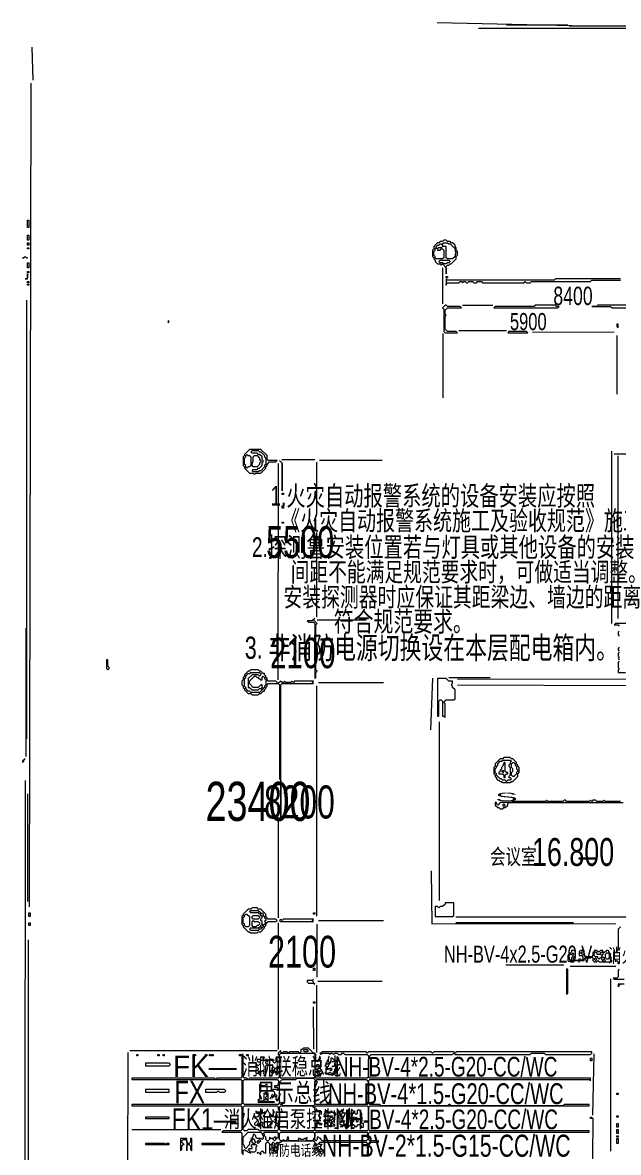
# Model space of a CAD drawing. Extents: x 10 to 1971, y 11 to 1392.
# Drawn here: x 15 to 490, y 473 to 1375 of the extents above; entities that cross this region are included whole.
import ezdxf

# ---------------------------------------------------------------- set-up
doc = ezdxf.new("R2010")
doc.units = 0
for name, color, linetype, lineweight in [('OCR_TEXT', 6, 'Continuous', 0), ('TRACE_CURVE', 6, 'Continuous', 0), ('TRACE_STRAIGHT', 5, 'Continuous', 0), ('TRACE_TEXT_SYMBOL', 6, 'Continuous', 0)]:
    doc.layers.add(name, color=color, linetype=linetype, lineweight=lineweight)
doc.styles.add('wqy-unicode', font='wqy-unicode.lff')

msp = doc.modelspace()

# ---------------------------------------------------------------- linework, layer by layer
at = {"layer": 'TRACE_CURVE', "color": 6}
for points in [[(544, 1149), (474, 1149), (473, 1148), (469, 1148), (484, 1148), (485, 1147), (534, 1147)], [(492, 653), (490, 651), (490, 635), (489, 634), (489, 633), (488, 632), (487, 633), (487, 634), (487, 627), (488, 626), (488, 625), (489, 626), (490, 625), (490, 624), (491, 623)], [(491, 619), (490, 618), (490, 613), (489, 612), (486, 612), (487, 611), (495, 611)], [(495, 607), (490, 607), (490, 605), (492, 607)], [(239, 556), (238, 555), (237, 555), (237, 553), (236, 552), (235, 553), (228, 553), (227, 552), (226, 553), (223, 553), (222, 552), (221, 553), (221, 554), (219, 552), (219, 551), (220, 550), (220, 546), (219, 545), (218, 546), (218, 547), (217, 548), (217, 545), (216, 544), (215, 545), (215, 547), (213, 547), (212, 548), (212, 535), (213, 534), (214, 534), (214, 535), (216, 537), (217, 536), (217, 535), (218, 535), (219, 536), (220, 535), (220, 533), (219, 532), (196, 532), (195, 531), (194, 532), (192, 532), (191, 533), (191, 551), (190, 551), (190, 533), (189, 532), (170, 532), (169, 531), (168, 532), (102, 532), (102, 531), (189, 531), (190, 530), (190, 512), (189, 511), (102, 511), (102, 510), (189, 510), (190, 509), (190, 491), (189, 490), (175, 490)], [(269, 551), (270, 552), (271, 552), (272, 551), (290, 551), (291, 550), (291, 533), (290, 532), (249, 532), (248, 533), (249, 534), (253, 534), (253, 535), (254, 536), (254, 538), (252, 540), (253, 541), (253, 545), (252, 546), (252, 547), (253, 548), (252, 548), (251, 547), (251, 546), (250, 545), (249, 546), (249, 551), (248, 552), (247, 552), (243, 556), (239, 556)], [(291, 488), (292, 489), (467, 489), (467, 490), (292, 490), (291, 491), (291, 509), (292, 510), (467, 510), (467, 511), (447, 511), (446, 510), (357, 510), (356, 511), (355, 511), (354, 510), (301, 510), (300, 511), (292, 511), (291, 512), (291, 530), (292, 531), (467, 531), (468, 530), (468, 532), (292, 532), (291, 533), (291, 547), (292, 548), (292, 550), (293, 551), (358, 551), (359, 552), (360, 551), (420, 551), (421, 552), (431, 552), (432, 551), (468, 551), (469, 552), (469, 553), (361, 553), (360, 552), (359, 553), (343, 553), (342, 552), (341, 553), (291, 553), (290, 552), (289, 553), (254, 553), (253, 552), (252, 552), (253, 551), (254, 552), (259, 552), (260, 551), (261, 552), (262, 552), (263, 551), (264, 552), (266, 552), (267, 551), (269, 551)], [(175, 490), (174, 489), (189, 489), (190, 488), (190, 472)], [(291, 470), (291, 480), (292, 481), (299, 481), (299, 482), (292, 482), (291, 483), (291, 488)], [(209, 472), (209, 480), (210, 481), (211, 481), (212, 480), (212, 472)], [(214, 472), (216, 474), (217, 473), (218, 473), (218, 474), (219, 475), (219, 478), (220, 479), (219, 480), (220, 481), (221, 481), (222, 482), (247, 482), (248, 481), (248, 472)], [(254, 472), (255, 473), (255, 474), (253, 476), (253, 478), (254, 479), (252, 479), (251, 480), (252, 481), (289, 481), (290, 480), (290, 479), (291, 478), (290, 477), (290, 476), (291, 475), (290, 474), (290, 470)], [(191, 471), (191, 474), (192, 475), (193, 474), (194, 474), (195, 473), (196, 473), (197, 472)], [(202, 472), (203, 473), (205, 471), (205, 473), (206, 474), (208, 472)], [(249, 472), (251, 474), (254, 471)]]:
    msp.add_lwpolyline(points, dxfattribs=at)
for points in [[(197, 858), (196, 857), (195, 857), (192, 854), (192, 853), (191, 852), (191, 850), (190, 849), (190, 846), (191, 845), (191, 844), (192, 843), (192, 842), (195, 839), (197, 839), (198, 838), (203, 838), (204, 839), (205, 839), (207, 841), (208, 841), (208, 842), (209, 843), (209, 844), (210, 845), (210, 846), (211, 847), (219, 847), (220, 846), (220, 771), (221, 770), (221, 739), (221, 846), (222, 847), (247, 847), (246, 848), (247, 849), (232, 849), (231, 848), (230, 849), (229, 848), (225, 848), (224, 849), (223, 848), (222, 848), (221, 849), (219, 847), (217, 849), (211, 849), (210, 850), (210, 851), (209, 852), (209, 853), (208, 854), (208, 855), (207, 855), (205, 857), (204, 857), (203, 858)], [(196, 855), (197, 856), (204, 856), (205, 855), (205, 854), (204, 853), (203, 854), (198, 854), (195, 851), (195, 844), (196, 844), (198, 842), (203, 842), (204, 843), (205, 843), (206, 842), (204, 840), (197, 840), (196, 841), (195, 841), (193, 843), (193, 844), (192, 845), (192, 851), (193, 852), (193, 853), (195, 855)], [(200, 853), (201, 853), (202, 852), (203, 852), (205, 850), (206, 850), (206, 852), (207, 853), (208, 852), (208, 851), (209, 850), (209, 846), (208, 845), (208, 844), (207, 843), (206, 844), (206, 846), (205, 846), (203, 844), (199, 844), (196, 847), (196, 849)], [(205, 843), (206, 844), (207, 843), (206, 842)], [(220, 551), (221, 552), (247, 552), (248, 551), (248, 533), (247, 532), (221, 532), (220, 533)], [(239, 554), (240, 555), (242, 555), (243, 554), (242, 553), (240, 553)], [(249, 542), (250, 543), (251, 543), (252, 542), (251, 541), (250, 541)], [(213, 538), (214, 539), (215, 538), (215, 537), (214, 536), (213, 537)], [(214, 540), (215, 541), (216, 540), (216, 539), (215, 538), (214, 539)], [(216, 539), (217, 540), (218, 539), (218, 538), (217, 537), (216, 538)], [(217, 540), (218, 541), (219, 540), (218, 539)], [(249, 537), (250, 538), (251, 537), (250, 536)], [(250, 539), (251, 540), (252, 540), (253, 539), (253, 538), (252, 537)], [(250, 536), (251, 537), (252, 536), (251, 535)], [(191, 530), (192, 531), (218, 531), (220, 529), (219, 528), (219, 527), (218, 526), (216, 526), (216, 525), (218, 525), (219, 524), (218, 523), (215, 523), (214, 522), (215, 522), (216, 521), (216, 519), (214, 517), (214, 516), (216, 518), (217, 517), (217, 515), (219, 515), (220, 514), (220, 512), (219, 511), (192, 511), (191, 512)], [(233, 531), (234, 532), (247, 532), (248, 531), (248, 511), (247, 510), (223, 510), (222, 511), (221, 511), (220, 512), (220, 529), (222, 531)], [(250, 531), (289, 531), (291, 529), (291, 512), (290, 511), (249, 511), (248, 512), (248, 529)], [(216, 518), (217, 519), (218, 518), (217, 517)], [(191, 509), (192, 510), (218, 510), (219, 509), (219, 507), (220, 506), (220, 496), (219, 495), (217, 497), (217, 498), (216, 499), (217, 500), (217, 501), (218, 502), (218, 503), (217, 503), (217, 502), (216, 501), (215, 502), (215, 504), (216, 505), (215, 506), (215, 507), (215, 502), (214, 501), (212, 503), (212, 501), (213, 500), (213, 499), (214, 498), (214, 497), (210, 493), (212, 493), (213, 494), (213, 495), (214, 496), (214, 497), (215, 498), (217, 496), (217, 495), (220, 492), (218, 490), (204, 490), (203, 491), (195, 491), (194, 490), (192, 490), (191, 491)], [(220, 509), (221, 510), (246, 510), (248, 508), (248, 491), (247, 490), (221, 490), (220, 491)], [(248, 509), (249, 510), (290, 510), (291, 509), (291, 491), (290, 490), (249, 490), (248, 491), (248, 492), (249, 493), (249, 496), (250, 497), (252, 495), (254, 495), (253, 496), (252, 496), (251, 497), (251, 498), (252, 499), (252, 501), (251, 502), (252, 503), (252, 505), (253, 506), (249, 506), (248, 507)], [(195, 489), (205, 489), (206, 488), (206, 487), (207, 486), (207, 484), (206, 483), (205, 484), (202, 484), (201, 485), (201, 486), (200, 487), (199, 487), (199, 486), (198, 485), (198, 484), (197, 483), (197, 482), (196, 481), (196, 479), (193, 476), (192, 477), (192, 478), (191, 479), (191, 485)], [(207, 488), (208, 489), (218, 489), (219, 488), (219, 485), (218, 484), (217, 485), (216, 485), (215, 484), (213, 484), (212, 485), (212, 483), (211, 482), (210, 482), (209, 483), (209, 485), (208, 486), (208, 487)], [(220, 488), (221, 489), (247, 489), (248, 488), (248, 485), (247, 484), (247, 483), (246, 482), (242, 482), (241, 483), (242, 484), (242, 485), (241, 484), (240, 484), (239, 483), (237, 483), (236, 484), (235, 484), (235, 483), (234, 482), (228, 482), (227, 483), (227, 485), (226, 485), (226, 483), (225, 482), (224, 482), (223, 483), (222, 482), (221, 482), (220, 483)], [(248, 488), (249, 489), (290, 489), (291, 488), (290, 487), (290, 485), (291, 484), (289, 482), (254, 482), (253, 483), (253, 484), (252, 484), (251, 485), (250, 485), (250, 483), (249, 482), (248, 483)], [(197, 478), (198, 479), (201, 479), (202, 478), (201, 477), (201, 474), (200, 473), (197, 473), (195, 475), (196, 476), (198, 476), (198, 477)], [(198, 483), (199, 484), (200, 483), (200, 482), (201, 481), (200, 480), (199, 480), (198, 481)], [(202, 481), (203, 482), (204, 481), (203, 480)], [(203, 482), (204, 483), (205, 482), (204, 481)], [(214, 480), (215, 481), (216, 480), (216, 477), (215, 476), (214, 477)], [(215, 484), (216, 485), (217, 484), (217, 483), (216, 482), (215, 483)], [(216, 477), (217, 478), (218, 477), (218, 475), (217, 474), (216, 475)], [(217, 480), (218, 481), (219, 480), (218, 479)], [(248, 479), (249, 480), (250, 479), (249, 478)], [(213, 476), (214, 477), (215, 476), (215, 475), (214, 474), (213, 475)], [(249, 476), (250, 477), (251, 476), (250, 475)], [(252, 475), (253, 476), (254, 475), (254, 474), (253, 473), (252, 474)]]:
    msp.add_lwpolyline(points, close=True, dxfattribs=at)
at = {"layer": 'TRACE_STRAIGHT', "color": 5}
for p, q in [((345.59, 1374.67), (453.15, 1372.37)), ((401, 1373), (450, 1373)), ((451, 1372), (536, 1372)), ((378.6, 1370.34), (1688.13, 1368.91)), ((22.37, 1355.14), (23.16, 1328.8)), ((20.37, 668.87), (21.7, 1326.38)), ((350.11, 1150.12), (350.24, 1178.88)), ((18, 1153), (18, 803)), ((366, 1149), (390, 1149)), ((363, 1129), (401, 1129)), ((421.88, 1127.55), (486.88, 1127.81)), ((350.11, 1126.38), (350.15, 1075.13)), ((489, 1125), (489, 1078)), ((485.14, 895.12), (485.15, 1032.62)), ((486.89, 1030.4), (600.66, 1031.22)), ((490.19, 898.88), (490.2, 1028.88)), ((219, 850.13), (219.14, 1022.63)), ((221.88, 1025.9), (248.13, 1026.02)), ((249.45, 1023.88), (249.5, 982.62)), ((251.87, 1025.42), (301.87, 1025.44)), ((249.67, 900.12), (249.8, 967.63)), ((250, 898), (289, 898)), ((17.75, 788.88), (17.86, 891.38)), ((251, 848), (303, 848)), ((340.76, 810.08), (342.17, 851.32)), ((355, 852), (388, 852)), ((361.87, 850.7), (499.37, 850.77)), ((249.7, 661.38), (249.7, 845.12)), ((361.87, 845.96), (499.38, 845.42)), ((347.46, 673.88), (347.65, 816.38)), ((16.85, 153.87), (17.27, 769.63)), ((19, 759), (19, 673)), ((219, 738), (219, 660)), ((340.98, 697.64), (341.43, 655.12)), ((360.62, 660.91), (499.38, 660.91)), ((219, 656), (219, 555)), ((249.68, 655.13), (249.72, 612.62)), ((251, 658), (303, 658)), ((341.88, 655.55), (488.13, 655.36)), ((360.62, 656.37), (454.37, 656.25)), ((19.71, 165.12), (19.71, 642.62)), ((400.62, 622.52), (446.88, 622.55)), ((451.87, 621.54), (488.13, 621.45)), ((249.68, 552.62), (249.7, 606.37)), ((250.63, 609.53), (301.88, 609.46)), ((484.04, 611.38), (484.04, 473.88)), ((246.83, 588.89), (247.02, 555.12)), ((98.95, 408.87), (99.09, 552.63)), ((100.62, 554.09), (218.12, 554.11)), ((470, 502.61), (471.07, 551.39)), ((469.85, 467.62), (470.11, 500.14)), ((102, 491), (173, 491))]:
    msp.add_line(p, q, dxfattribs=at)
at = {"layer": 'TRACE_TEXT_SYMBOL', "color": 6}
for points in [[(19, 1217), (20, 1217), (20, 1211), (19, 1211)], [(19, 1205), (20, 1205), (20, 1201), (19, 1201)], [(351, 1201), (350, 1200), (348, 1200), (347, 1199), (346, 1199), (343, 1196), (343, 1194), (342, 1193), (342, 1188), (343, 1187), (343, 1186), (344, 1185), (344, 1184), (346, 1182), (348, 1182), (349, 1181), (350, 1182), (353, 1179), (353, 1174), (353, 1180), (354, 1181), (355, 1181), (356, 1182), (357, 1182), (361, 1186), (361, 1188), (362, 1189), (362, 1192), (361, 1193), (361, 1195), (360, 1196), (360, 1197), (358, 1199), (357, 1199), (356, 1200), (354, 1200), (353, 1201)], [(19, 1199), (20, 1199), (20, 1197), (19, 1197)], [(19, 1195), (20, 1195), (20, 1194), (19, 1194)], [(344, 1194), (345, 1195), (346, 1194), (346, 1193), (348, 1193), (349, 1194), (350, 1194), (351, 1193), (351, 1187), (350, 1186), (345, 1186), (344, 1187), (344, 1188), (343, 1189), (343, 1192), (344, 1193)], [(347, 1197), (348, 1198), (349, 1198), (350, 1197), (350, 1196), (349, 1195), (347, 1195), (346, 1194), (345, 1195), (345, 1196), (346, 1197)], [(350, 1198), (351, 1199), (354, 1199), (355, 1198), (356, 1198), (360, 1194), (360, 1192), (361, 1191), (360, 1190), (360, 1188), (358, 1186), (354, 1186), (353, 1187), (353, 1196), (351, 1196), (350, 1197)], [(17, 1188), (16, 1187), (15, 1187), (16, 1187), (17, 1188), (18, 1187), (19, 1187), (18, 1187)], [(19, 1183), (20, 1183), (20, 1179), (19, 1179)], [(347, 1184), (348, 1185), (355, 1185), (356, 1184), (355, 1183), (354, 1183), (353, 1182), (351, 1182), (350, 1183), (348, 1183)], [(19, 1174), (19, 1171), (18, 1170), (17, 1170), (19, 1170)], [(19, 1176), (20, 1176), (20, 1175), (19, 1175)], [(19, 1168), (20, 1168), (20, 1167), (19, 1167)], [(19, 1166), (20, 1166), (20, 1165), (19, 1165)], [(353, 1172), (354, 1172), (354, 1171), (353, 1171)], [(352, 1149), (350, 1147), (351, 1146), (351, 1128), (352, 1127), (362, 1127), (361, 1128), (354, 1128), (352, 1130), (352, 1140), (353, 1141), (352, 1142), (352, 1145), (354, 1147), (365, 1147), (364, 1148), (354, 1148), (353, 1149)], [(424, 1149), (423, 1148), (392, 1148), (391, 1147), (442, 1147), (443, 1148), (441, 1148), (440, 1149)], [(131, 1137), (131, 1135), (132, 1136)], [(403, 1128), (402, 1127), (418, 1127), (417, 1128)], [(489, 1134), (489, 1132), (490, 1131), (490, 1134)], [(196, 1034), (192, 1030), (192, 1029), (191, 1028), (191, 1021), (192, 1020), (192, 1019), (196, 1015), (199, 1015), (200, 1014), (201, 1015), (205, 1015), (209, 1019), (209, 1020), (210, 1021), (210, 1022), (212, 1024), (217, 1024), (218, 1025), (211, 1025), (210, 1026), (210, 1029), (205, 1034)], [(193, 1029), (194, 1030), (195, 1029), (196, 1029), (197, 1028), (197, 1021), (196, 1020), (195, 1020), (194, 1019), (193, 1020), (193, 1021), (192, 1022), (192, 1027), (193, 1028)], [(197, 1032), (198, 1033), (203, 1033), (204, 1032), (205, 1032), (208, 1029), (208, 1028), (209, 1027), (209, 1022), (208, 1021), (208, 1020), (205, 1017), (204, 1017), (203, 1016), (199, 1016), (198, 1017), (199, 1018), (202, 1018), (203, 1019), (204, 1019), (206, 1021), (206, 1023), (207, 1024), (207, 1025), (206, 1026), (206, 1028), (204, 1030), (203, 1030), (202, 1031), (198, 1031)], [(199, 1028), (200, 1029), (202, 1029), (204, 1027), (204, 1026), (205, 1025), (205, 1024), (204, 1023), (204, 1022), (202, 1020), (199, 1020), (198, 1021), (198, 1023), (199, 1024)], [(220, 1025), (222, 1023), (222, 1001), (222, 1023)], [(222, 999), (223, 999), (223, 998), (222, 998)], [(222, 989), (223, 989), (223, 987), (222, 987)], [(222, 976), (223, 976), (223, 975), (222, 975)], [(248, 979), (248, 969), (249, 970), (249, 978)], [(248, 899), (246, 897), (242, 897), (243, 896), (247, 896), (248, 895), (248, 851), (249, 852), (249, 856), (250, 857), (249, 858), (249, 878), (250, 879), (249, 880), (249, 894), (250, 895), (247, 898)], [(82, 866), (82, 859), (83, 858), (84, 859), (84, 860), (83, 861), (83, 866)], [(346, 851), (346, 821), (347, 821), (347, 833), (348, 834), (349, 834), (350, 833), (350, 821), (351, 821), (352, 820), (352, 831), (351, 832), (353, 834), (359, 834), (360, 835), (360, 842), (358, 844), (358, 845), (357, 846), (358, 847), (358, 849), (355, 849), (353, 851)], [(17, 787), (15, 785), (15, 784), (16, 785), (16, 786)], [(399, 788), (398, 787), (396, 787), (392, 783), (392, 781), (391, 780), (391, 775), (392, 774), (392, 773), (393, 772), (393, 771), (394, 770), (395, 770), (396, 769), (397, 769), (398, 768), (404, 768), (405, 769), (406, 769), (410, 773), (410, 775), (411, 776), (411, 780), (410, 781), (410, 782), (409, 783), (409, 784), (406, 787), (405, 787), (404, 788)], [(397, 785), (398, 786), (404, 786), (405, 785), (404, 784), (404, 783), (403, 782), (403, 781), (404, 780), (404, 774), (403, 773), (403, 772), (404, 772), (405, 771), (404, 770), (402, 770), (401, 769), (400, 770), (398, 770), (397, 771), (396, 771), (393, 774), (393, 775), (392, 776), (392, 779), (393, 780), (393, 781), (394, 782), (394, 783), (396, 785)], [(399, 784), (399, 783), (398, 782), (398, 781), (397, 780), (397, 779), (396, 778), (396, 777), (395, 776), (395, 775), (398, 775), (399, 774), (399, 772), (400, 772), (400, 774), (401, 775), (402, 775), (402, 776), (401, 776), (400, 777), (400, 784)], [(397, 777), (398, 778), (399, 777), (398, 776)], [(405, 783), (406, 784), (407, 784), (408, 783), (408, 782), (409, 781), (409, 779), (410, 778), (410, 777), (409, 776), (409, 775), (407, 773), (406, 773), (405, 774), (405, 776), (406, 777), (406, 779), (405, 780)], [(398, 750), (399, 751), (400, 750), (399, 749)], [(459, 708), (472, 708), (472, 707), (459, 707)], [(198, 668), (197, 667), (195, 667), (191, 663), (191, 662), (190, 661), (190, 655), (191, 654), (191, 653), (195, 649), (196, 649), (197, 648), (202, 648), (203, 649), (205, 649), (208, 652), (208, 653), (209, 654), (209, 655), (211, 657), (217, 657), (218, 658), (217, 659), (211, 659), (209, 661), (209, 663), (205, 667), (203, 667), (202, 668)], [(352, 672), (352, 671), (350, 669), (348, 669), (347, 668), (346, 669), (344, 669), (344, 661), (358, 661), (359, 662), (359, 672)], [(20, 664), (21, 664), (21, 661), (20, 661)], [(192, 662), (193, 663), (194, 663), (196, 661), (196, 654), (195, 653), (193, 653), (192, 654), (192, 655), (191, 656), (191, 660), (192, 661)], [(196, 665), (197, 666), (203, 666), (204, 665), (203, 664), (197, 664)], [(198, 661), (199, 662), (203, 662), (204, 661), (204, 660), (203, 659), (199, 659), (198, 660)], [(203, 664), (204, 665), (205, 664), (204, 663)], [(205, 663), (206, 664), (207, 663), (207, 662), (206, 661), (205, 662)], [(206, 661), (207, 662), (208, 661), (208, 660), (209, 659), (209, 658), (208, 657), (209, 656), (207, 654), (206, 655), (206, 657), (205, 658), (205, 659), (206, 660)], [(221, 659), (220, 658), (221, 657), (247, 657), (246, 658), (247, 659), (223, 659), (222, 658)], [(247, 664), (248, 664), (248, 663), (247, 663)], [(20, 656), (21, 656), (21, 654), (20, 654)], [(196, 651), (197, 652), (203, 652), (204, 651), (203, 650), (197, 650)], [(198, 657), (199, 658), (200, 657), (203, 657), (204, 656), (204, 655), (203, 654), (202, 654), (201, 653), (199, 653), (198, 654)], [(203, 652), (204, 653), (205, 653), (206, 652), (205, 651), (204, 651)], [(205, 654), (206, 655), (207, 654), (207, 653), (206, 652), (205, 653)], [(453, 634), (453, 633), (450, 630), (450, 626), (451, 625), (452, 626), (463, 626), (463, 627), (464, 628), (468, 628), (469, 629), (470, 628), (470, 626), (471, 625), (473, 625), (474, 626), (475, 625), (485, 625), (485, 626), (483, 628), (484, 629), (484, 630), (483, 631), (483, 633), (482, 634), (481, 634), (479, 632), (478, 633), (478, 634), (476, 634), (475, 633), (474, 633), (473, 634), (471, 634), (471, 633), (470, 632), (470, 630), (469, 629), (464, 629), (462, 631), (461, 631), (460, 632), (461, 633), (463, 633), (463, 634), (460, 634), (459, 633), (459, 630), (461, 630), (462, 629), (462, 627), (461, 626), (460, 627), (459, 627), (458, 626), (455, 626), (454, 627), (455, 628), (455, 629), (456, 630), (456, 633), (455, 634)], [(453, 631), (454, 632), (455, 631), (454, 630)], [(471, 632), (472, 633), (473, 632), (473, 631), (476, 631), (477, 630), (477, 629), (475, 627), (474, 628), (474, 629), (472, 629), (471, 630)], [(476, 632), (477, 633), (478, 632), (478, 631), (477, 630), (476, 631)], [(480, 631), (481, 632), (482, 632), (483, 631), (483, 628), (482, 627), (481, 627), (480, 628)], [(451, 630), (452, 631), (453, 631), (454, 630), (454, 629), (453, 628), (453, 627), (452, 626), (451, 627)], [(471, 627), (472, 628), (473, 627), (472, 626)], [(477, 628), (478, 629), (479, 628), (479, 627), (478, 626), (477, 627)], [(478, 626), (479, 627), (480, 626), (479, 625)], [(247, 620), (248, 620), (248, 618), (247, 618)], [(449, 619), (449, 599), (450, 600), (450, 619)], [(247, 611), (246, 610), (242, 610), (242, 609), (243, 608), (247, 608), (248, 607), (247, 608), (247, 609), (246, 610)], [(247, 593), (248, 593), (248, 592), (247, 592)], [(106, 551), (107, 551), (107, 550), (106, 550)], [(123, 551), (124, 551), (124, 550), (123, 550)], [(127, 551), (128, 551), (128, 550), (127, 550)], [(151, 551), (153, 551), (153, 550), (151, 550)], [(161, 551), (162, 551), (162, 550), (161, 550)], [(164, 551), (165, 551), (165, 550), (164, 550)], [(166, 551), (167, 551), (167, 550), (166, 550)], [(188, 551), (189, 551), (189, 550), (188, 550)], [(194, 551), (195, 551), (195, 550), (194, 550)], [(113, 544), (113, 542), (132, 542), (133, 543), (132, 544)], [(207, 548), (207, 547), (206, 546), (205, 547), (202, 547), (202, 546), (203, 545), (204, 545), (205, 544), (203, 542), (201, 544), (201, 542), (203, 540), (203, 539), (202, 538), (201, 538), (201, 536), (203, 536), (205, 534), (205, 537), (206, 538), (207, 538), (208, 537), (207, 536), (208, 535), (208, 534), (209, 534), (209, 542), (210, 543), (209, 544), (209, 545), (210, 546), (210, 547), (209, 547), (208, 546), (207, 547)], [(261, 548), (261, 545), (260, 544), (259, 545), (259, 547), (258, 546), (258, 545), (257, 544), (257, 543), (256, 542), (257, 542), (258, 541), (257, 540), (257, 537), (256, 536), (258, 536), (259, 535), (261, 535), (262, 536), (263, 536), (265, 534), (266, 534), (266, 537), (265, 537), (264, 538), (264, 539), (265, 540), (265, 542), (264, 543), (264, 544), (265, 545), (264, 546), (264, 547), (263, 547), (262, 548)], [(468, 548), (469, 548), (469, 546), (468, 546)], [(203, 537), (204, 538), (205, 537), (204, 536)], [(260, 539), (261, 540), (262, 539), (261, 538)], [(263, 537), (264, 538), (265, 537), (264, 536)], [(204, 527), (204, 522), (205, 521), (204, 520), (204, 517), (205, 516), (204, 515), (203, 515), (203, 514), (207, 514), (208, 515), (211, 515), (210, 515), (209, 516), (209, 517), (210, 518), (210, 527), (209, 527), (208, 526), (206, 526), (205, 527)], [(113, 523), (113, 521), (132, 521), (132, 523)], [(161, 523), (161, 521), (170, 521), (171, 522), (172, 521), (176, 521), (177, 522), (176, 523)], [(208, 520), (209, 521), (210, 520), (209, 519)], [(489, 520), (490, 520), (490, 519), (489, 519)], [(206, 507), (206, 505), (205, 504), (204, 505), (202, 505), (201, 506), (201, 505), (202, 504), (203, 504), (204, 503), (202, 501), (201, 501), (200, 502), (200, 501), (202, 499), (202, 498), (200, 496), (200, 495), (201, 494), (202, 495), (204, 493), (204, 496), (205, 497), (206, 497), (207, 496), (206, 495), (206, 494), (207, 493), (208, 493), (208, 504), (209, 505), (208, 505), (207, 504), (206, 505)], [(257, 506), (257, 503), (256, 502), (256, 501), (257, 500), (255, 498), (256, 498), (257, 497), (257, 496), (256, 495), (256, 494), (257, 493), (258, 494), (264, 494), (264, 495), (263, 495), (262, 496), (262, 497), (264, 499), (264, 502), (265, 503), (265, 504), (263, 504), (261, 506), (261, 505), (260, 504), (259, 504), (258, 505), (258, 506)], [(270, 507), (268, 505), (268, 503), (267, 502), (267, 501), (268, 500), (268, 495), (269, 495), (270, 494), (270, 493), (270, 494), (272, 496), (273, 495), (273, 494), (274, 493), (275, 493), (275, 507), (274, 506), (274, 505), (273, 504), (271, 504), (270, 505)], [(283, 507), (282, 506), (282, 504), (281, 503), (280, 504), (280, 506), (279, 505), (279, 504), (278, 503), (278, 502), (277, 501), (279, 499), (278, 498), (278, 494), (279, 495), (281, 493), (283, 495), (284, 495), (285, 494), (285, 493), (287, 493), (287, 496), (286, 496), (285, 497), (286, 498), (286, 501), (285, 502), (286, 503), (285, 504), (285, 505)], [(113, 501), (113, 500), (132, 500), (132, 501)], [(258, 497), (259, 498), (261, 496), (261, 495), (260, 494), (259, 494), (258, 495)], [(260, 500), (261, 501), (262, 501), (263, 500), (261, 498), (260, 499)], [(280, 500), (281, 501), (282, 500), (281, 499)], [(281, 498), (282, 499), (283, 498), (282, 497)], [(468, 501), (469, 501), (469, 500), (468, 500)], [(489, 502), (490, 502), (490, 501), (489, 501)], [(202, 495), (203, 496), (204, 495), (203, 494)], [(489, 496), (490, 496), (490, 493), (489, 493)], [(489, 491), (490, 491), (490, 488), (489, 488)], [(113, 480), (113, 479), (132, 479), (132, 480), (130, 480), (129, 479), (128, 480)], [(141, 484), (141, 474), (142, 475), (142, 478), (143, 479), (144, 479), (142, 481), (142, 482), (143, 483), (145, 483), (146, 482), (146, 474), (146, 478), (147, 479), (148, 479), (149, 478), (149, 475), (150, 474), (150, 484), (149, 484), (149, 481), (148, 480), (147, 480), (146, 481), (146, 484)], [(158, 480), (158, 479), (176, 479), (176, 480)], [(489, 486), (490, 486), (490, 485), (489, 485)], [(489, 484), (490, 484), (490, 480), (489, 480)]]:
    msp.add_lwpolyline(points, close=True, dxfattribs=at)
for points in [[(492, 1170), (440, 1170), (439, 1169), (354, 1169), (353, 1170), (353, 1165), (353, 1166), (354, 1167), (363, 1167), (364, 1168), (365, 1168), (366, 1167), (367, 1168), (368, 1168), (369, 1167), (370, 1167), (371, 1168), (374, 1168), (375, 1167), (377, 1167), (378, 1168), (381, 1168), (382, 1167), (415, 1167), (416, 1168), (417, 1167), (420, 1167), (421, 1168), (468, 1168), (469, 1169), (492, 1169)], [(497, 895), (488, 895), (487, 894), (490, 894), (491, 893)], [(491, 889), (490, 888), (490, 886), (491, 885)], [(491, 876), (490, 875), (490, 874), (491, 873)], [(491, 872), (490, 871), (490, 869), (491, 868), (490, 867), (491, 866)], [(491, 865), (490, 864), (490, 860), (491, 859), (490, 858), (490, 856), (496, 856)], [(492, 753), (480, 753), (479, 754), (478, 753), (473, 753), (472, 754), (470, 754), (469, 753), (468, 754), (467, 753), (449, 753), (448, 754), (447, 754), (446, 753), (434, 753), (433, 754), (432, 753), (406, 753), (405, 752), (396, 752), (394, 750), (393, 751), (393, 752), (392, 752), (392, 750), (394, 748), (395, 748), (396, 747), (398, 747), (399, 748), (400, 748), (402, 750), (402, 751), (403, 752), (494, 752)]]:
    msp.add_lwpolyline(points, dxfattribs=at)

# ---------------------------------------------------------------- texts
at = {"layer": 'OCR_TEXT', "color": 6, "style": 'wqy-unicode'}
for s, height, width, p in [('8400', 14.642, 0.72, (438.4, 1149.2)), ('5900', 13.666, 0.72, (403.77, 1129.18)), ('1.火灾自动报警系统的设备安装应按照', 15.6794, 0.72, (212.77, 989.14)), ('《火灾自动报警系统施工及验收规范》施工。', 15.4242, 0.72, (221.24, 969.43)), ('2.探测鲁安装位置若与灯具或其他设备的安装', 15.6794, 0.72, (197.94, 948.14)), ('5500', 25.38, 0.72, (209.25, 947.34)), ('间距不能满足规范要求时，可做适当调整。', 15.2284, 0.72, (228.88, 928.57)), ('安装探测器时应保证其距梁边、墙边的距离', 15.2931, 0.72, (223.1, 908.5)), ('符合规范要求。', 16.126, 0.72, (263.26, 888.54)), ('3. 非消防电源切换设在本层配电箱内。', 17.7378, 0.72, (192.25, 866.8)), ('2100', 24.403, 0.72, (212.38, 859.33)), ('23400', 31.236, 0.72, (160.97, 737.42)), ('8200', 26.356, 0.72, (207.61, 739.35)), ('S', 6.84, 2.949015, (392, 753.09)), ('16.800', 22.282, 0.72, (421.3, 701.47)), ('会议室', 12.598, 0.72, (387.9, 702.65)), ('2100', 25.38, 0.72, (210.73, 620.34)), ('NH-BV-4x2.5-G20.V', 13.563, 0.72, (351.08, 624.29)), ('消火检启系线路', 11.072, 0.72, (481.93, 624.45)), ('消防联稳总线', 13.445, 0.72, (189.96, 534.76)), ('FK—', 17.076, 0.976821, (135, 533)), ('NH-BV-4*2.5-G20-CC/WC', 15.7246, 0.72, (264.08, 533.33)), ('FX', 18.08, 0.794855, (136, 512)), ('显示总线', 15.026, 0.72, (201.82, 512.97)), ('NH-BV-4*1.5-G20-CC/WC', 16.6495, 0.72, (258.63, 511.35)), ('FK1—', 17.076, 0.796776, (134, 491)), ('消火栓启泵控制线', 13.386, 0.72, (175.49, 492.76)), ('NH-BV-4*2.5-G20-CC/WC', 15.7246, 0.72, (264.58, 491.33)), ('NH-BV-2*1.5-G15-CC/WC', 17.5745, 0.72, (253.74, 469.37)), ('消防电话线', 8.699, 0.72, (211.19, 470.14))]:
    msp.add_text(s, height=height, dxfattribs=dict(at, width=width)).set_placement(p)

doc.saveas('drawing.dxf')
